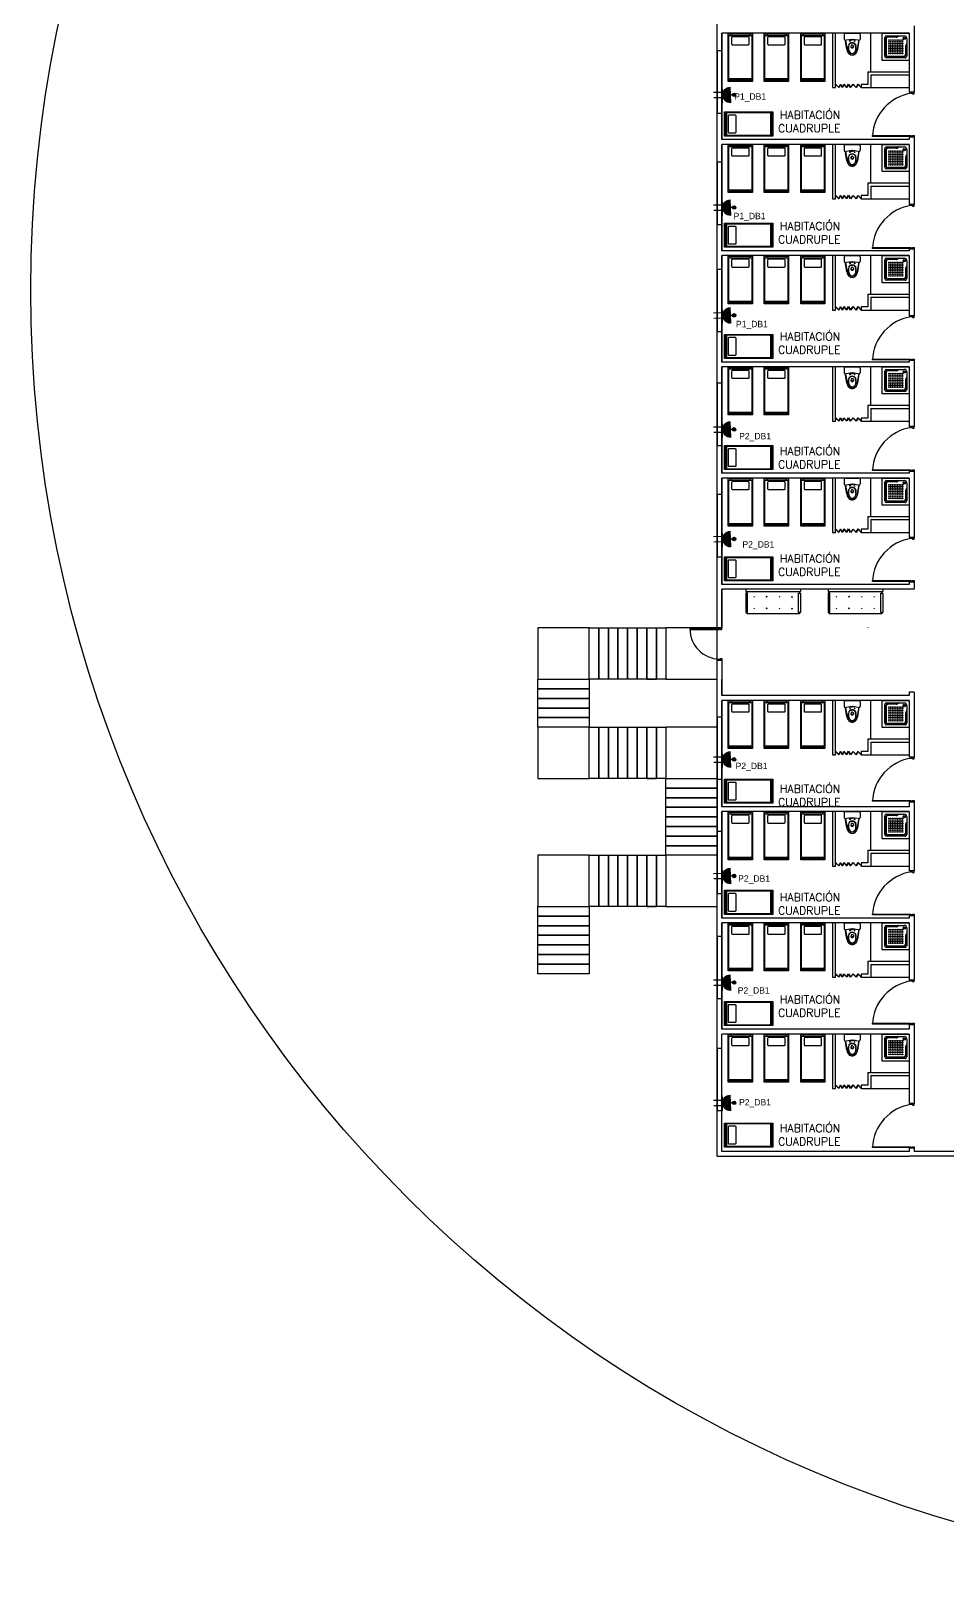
# Model space of a CAD drawing. Header units: metres. Extents: x -24 to 527, y -154 to 95.
# Drawn here: x 121.77 to 150.38, y -6.01 to 42.16 of the extents above; entities that cross this region are included whole.
import ezdxf

# ---------------------------------------------------------------- set-up
doc = ezdxf.new("R2010")
doc.units = ezdxf.units.M
doc.header["$MEASUREMENT"] = 0
for name, color, linetype in [('AN-TEXTO', 3, 'Continuous'), ('AR-ESCALERAS', 1, 'Continuous'), ('AR-MOBILIRIO', 1, 'Continuous'), ('AR-MUROS', 6, 'Continuous'), ('AR-PUERTAS', 2, 'Continuous'), ('AR-VENTANAS', 2, 'Continuous'), ('E-quip', 2, 'Continuous'), ('S.H.', 2, 'Continuous')]:
    doc.layers.add(name, color=color, linetype=linetype)
doc.layers.add('EQUIPO', color=1, linetype='Continuous', lineweight=0)
doc.styles.add('REGULAR-2.5', font='romans.shx', dxfattribs={"height": 2.5})

# ---------------------------------------------------------------- blocks, each defined once
blk = doc.blocks.new('31643339')
at = {"layer": 'AR-MOBILIRIO'}
for p, q in [((0.038, 0.5), (0.038, -0.5)), ((0.038, 0.4), (0.087, 0.4)), ((1.9, 0.4), (1.95, 0.4)), ((1.95, 0.5), (1.95, -0.5)), ((0.038, -0.4), (0.087, -0.4)), ((1.9, -0.4), (1.95, -0.4))]:
    blk.add_line(p, q, dxfattribs=at)
blk.add_lwpolyline([(0, -0.5), (0, 0.5), (2, 0.5), (2, -0.5)], close=True, dxfattribs=at)
for points in [[(1.87, 0.475, -0.414214), (1.9, 0.445), (1.9, -0.445, -0.414214), (1.87, -0.475), (0.117, -0.475, -0.414214), (0.087, -0.445), (0.087, 0.445, -0.414214), (0.117, 0.475)], [(0.15, -0.332, 0.414214), (0.18, -0.362), (0.447, -0.362, 0.414214), (0.477, -0.332), (0.477, 0.333, 0.414214), (0.447, 0.363), (0.18, 0.363, 0.414214), (0.15, 0.333)]]:
    blk.add_lwpolyline(points, format="xyb", close=True, dxfattribs=at)
blk = doc.blocks.new('AR-PUERTA 2')
at = {"layer": 'AR-PUERTAS', "linetype": 'Continuous'}
for points in [[(-1.354, -0.058), (-1.354, -0.008), (-1.329, -0.008), (-1.329, 0.042), (-1.379, 0.042), (-1.379, -0.058)], [(-0.029, -0.008), (-0.029, 0.042), (0.021, 0.042), (0.021, -0.058), (-0.004, -0.058), (-0.004, -0.008)], [(-0.004, -0.058), (-0.004, -1.258), (-0.029, -1.258), (-0.029, -0.058)]]:
    blk.add_lwpolyline(points, close=True, dxfattribs=at)
blk.add_arc((0.061, 0.169), 1.428, 188.1236, 267.3924, dxfattribs=at)
blk = doc.blocks.new('AR-PUERTA ACORDION')
at = {"layer": 'AR-PUERTAS'}
blk.add_lwpolyline([(-0.386, 0.049), (-0.288, -0.046), (-0.235, 0.057), (-0.185, -0.044), (-0.129, 0.054), (-0.046, -0.045), (0.01, 0.056), (0.073, -0.046), (0.158, 0.053), (0.252, -0.046), (0.317, 0.054), (0.41, -0.047), (0.41, -0.054), (0.318, 0.046), (0.253, -0.054), (0.158, 0.046), (0.072, -0.054), (0.01, 0.046), (-0.045, -0.054), (-0.128, 0.046), (-0.185, -0.054), (-0.235, 0.046), (-0.287, -0.054), (-0.39, 0.046)], close=True, dxfattribs=at)
blk = doc.blocks.new('A$C05366594')
at = {"layer": 'AR-MOBILIRIO', "linetype": 'Continuous'}
for p, q in [((0, 0), (0, 0.72)), ((0, 0.72), (0.72, 0.72)), ((0.068, 0.113), (0.068, 0.608)), ((0.09, 0.563), (0.09, 0.158)), ((0.113, 0.653), (0.585, 0.653)), ((0.367, 0.63), (0.158, 0.63)), ((0.428, 0.653), (0.397, 0.637)), ((0.653, 0.428), (0.637, 0.397)), ((0.653, 0.585), (0.653, 0.113)), ((0.72, 0.72), (0.72, 0)), ((0.72, 0), (0, 0)), ((0.608, 0.068), (0.113, 0.068)), ((0.563, 0.09), (0.158, 0.09)), ((0.63, 0.367), (0.63, 0.158))]:
    blk.add_line(p, q, dxfattribs=at)
at = {"layer": 'AR-MOBILIRIO', "color": 250}
for p, q in [((0.104, 0.563), (0.104, 0.158)), ((0.367, 0.617), (0.158, 0.617)), ((0.458, 0.653), (0.403, 0.625)), ((0.653, 0.458), (0.625, 0.403)), ((0.563, 0.104), (0.158, 0.104)), ((0.617, 0.367), (0.617, 0.158))]:
    blk.add_line(p, q, dxfattribs=at)
at = {"layer": 'AR-MOBILIRIO', "linetype": 'Continuous'}
for centre, major_axis, start_param, end_param in [((0.113, 0.608), (0.0318, 0.0318), 0.785398, 2.356194), ((0.158, 0.563), (0.0477, 0.0477), 0.785398, 2.356194), ((0.367, 0.698), (0.0477, 0.0477), 3.926991, 4.390638), ((0.585, 0.585), (0.0477, 0.0477), 5.497787, 7.068583), ((0.113, 0.113), (-0.0318, 0.0318), 0.785398, 2.356194), ((0.158, 0.158), (-0.0477, 0.0477), 0.785398, 2.356194), ((0.158, 0.158), (-0.0477, 0.0477), 0.785398, 2.356194), ((0.563, 0.158), (0.0477, 0.0477), 3.926991, 5.497787), ((0.608, 0.113), (-0.0318, 0.0318), 2.356194, 3.926991), ((0.698, 0.367), (-0.0477, 0.0477), 0.321751, 0.785398)]:
    blk.add_ellipse(centre, major_axis=major_axis, ratio=1, start_param=start_param, end_param=end_param, dxfattribs=at)
at = {"layer": 'AR-MOBILIRIO', "color": 250}
for centre, major_axis, start_param, end_param in [((0.158, 0.563), (-0.0382, 0.0382), -0.785398, 0.785398), ((0.18, 0.54), (-0.00636, 0.00636), -0.785398, 5.497787), ((0.18, 0.495), (-0.00636, 0.00636), -0.785398, 5.497787), ((0.18, 0.45), (-0.00636, 0.00636), -0.785398, 5.497787), ((0.18, 0.405), (-0.00636, 0.00636), -0.785398, 5.497787), ((0.225, 0.54), (0.00636, 0.00636), 0.785398, 7.068583), ((0.225, 0.495), (0.00636, 0.00636), 0.785398, 7.068583), ((0.225, 0.45), (0.00636, 0.00636), 0.785398, 7.068583), ((0.225, 0.405), (0.00636, 0.00636), 0.785398, 7.068583), ((0.27, 0.54), (0.00636, 0.00636), 0.785398, 7.068583), ((0.27, 0.495), (0.00636, 0.00636), 0.785398, 7.068583), ((0.27, 0.45), (0.00636, 0.00636), 0.785398, 7.068583), ((0.27, 0.405), (0.00636, 0.00636), 0.785398, 7.068583), ((0.315, 0.54), (-0.00636, 0.00636), -0.785398, 5.497787), ((0.315, 0.495), (-0.00636, 0.00636), -0.785398, 5.497787), ((0.315, 0.45), (-0.00636, 0.00636), -0.785398, 5.497787), ((0.315, 0.405), (-0.00636, 0.00636), -0.785398, 5.497787), ((0.36, 0.54), (-0.00636, 0.00636), -0.785398, 5.497787), ((0.36, 0.495), (-0.00636, 0.00636), -0.785398, 5.497787), ((0.36, 0.45), (-0.00636, 0.00636), -0.785398, 5.497787), ((0.36, 0.405), (-0.00636, 0.00636), -0.785398, 5.497787), ((0.367, 0.698), (0.0573, 0.0573), 3.926991, 4.390638), ((0.405, 0.54), (-0.00636, 0.00636), -0.785398, 5.497787), ((0.405, 0.495), (-0.00636, 0.00636), -0.785398, 5.497787), ((0.405, 0.45), (-0.00636, 0.00636), -0.785398, 5.497787), ((0.405, 0.405), (-0.00636, 0.00636), -0.785398, 5.497787), ((0.45, 0.54), (0.00636, 0.00636), 0.785398, 7.068583), ((0.45, 0.495), (0.00636, 0.00636), 0.785398, 7.068583), ((0.45, 0.45), (0.00636, 0.00636), 0.785398, 7.068583), ((0.45, 0.405), (0.00636, 0.00636), 0.785398, 7.068583), ((0.495, 0.54), (0.00636, 0.00636), 0.785398, 7.068583), ((0.495, 0.495), (0.00636, 0.00636), 0.785398, 7.068583), ((0.495, 0.45), (0.00636, 0.00636), 0.785398, 7.068583), ((0.495, 0.405), (0.00636, 0.00636), 0.785398, 7.068583), ((0.54, 0.54), (-0.00636, 0.00636), -0.785398, 5.497787), ((0.54, 0.495), (-0.00636, 0.00636), -0.785398, 5.497787), ((0.54, 0.45), (-0.00636, 0.00636), -0.785398, 5.497787), ((0.54, 0.405), (-0.00636, 0.00636), -0.785398, 5.497787), ((0.585, 0.585), (0.0223, 0.0223), 0.785398, 7.068583), ((0.585, 0.585), (-0.00955, 0.00955), -0.785398, 5.497787), ((0.576, 0.585), (0.00286, 0.00286), 0.785398, 7.068583), ((0.581, 0.592), (0.00286, 0.00286), 0.785398, 7.068583), ((0.581, 0.578), (0.00286, 0.00286), 0.785398, 7.068583), ((0.589, 0.592), (0.00286, 0.00286), 0.785398, 7.068583), ((0.589, 0.578), (0.00286, 0.00286), 0.785398, 7.068583), ((0.594, 0.585), (0.00286, 0.00286), 0.785398, 7.068583), ((0.158, 0.158), (-0.0382, 0.0382), 0.785398, 2.356194), ((0.158, 0.158), (0.0382, 0.0382), 2.356194, 3.926991), ((0.18, 0.36), (-0.00636, 0.00636), -0.785398, 5.497787), ((0.18, 0.315), (-0.00636, 0.00636), -0.785398, 5.497787), ((0.18, 0.27), (-0.00636, 0.00636), -0.785398, 5.497787), ((0.18, 0.225), (-0.00636, 0.00636), -0.785398, 5.497787), ((0.18, 0.18), (-0.00636, 0.00636), -0.785398, 5.497787), ((0.225, 0.36), (0.00636, 0.00636), 0.785398, 7.068583), ((0.225, 0.315), (0.00636, 0.00636), 0.785398, 7.068583), ((0.225, 0.27), (0.00636, 0.00636), 0.785398, 7.068583), ((0.225, 0.225), (0.00636, 0.00636), 0.785398, 7.068583), ((0.225, 0.18), (0.00636, 0.00636), 0.785398, 7.068583), ((0.27, 0.36), (0.00636, 0.00636), 0.785398, 7.068583), ((0.27, 0.315), (0.00636, 0.00636), 0.785398, 7.068583), ((0.27, 0.27), (0.00636, 0.00636), 0.785398, 7.068583), ((0.27, 0.225), (0.00636, 0.00636), 0.785398, 7.068583), ((0.27, 0.18), (0.00636, 0.00636), 0.785398, 7.068583), ((0.315, 0.36), (-0.00636, 0.00636), -0.785398, 5.497787), ((0.315, 0.315), (-0.00636, 0.00636), -0.785398, 5.497787), ((0.315, 0.27), (-0.00636, 0.00636), -0.785398, 5.497787), ((0.315, 0.225), (-0.00636, 0.00636), -0.785398, 5.497787), ((0.315, 0.18), (-0.00636, 0.00636), -0.785398, 5.497787), ((0.36, 0.36), (-0.00636, 0.00636), -0.785398, 5.497787), ((0.36, 0.315), (-0.00636, 0.00636), -0.785398, 5.497787), ((0.36, 0.27), (-0.00636, 0.00636), -0.785398, 5.497787), ((0.36, 0.225), (-0.00636, 0.00636), -0.785398, 5.497787), ((0.36, 0.18), (-0.00636, 0.00636), -0.785398, 5.497787), ((0.405, 0.36), (-0.00636, 0.00636), -0.785398, 5.497787), ((0.405, 0.315), (-0.00636, 0.00636), -0.785398, 5.497787), ((0.405, 0.27), (-0.00636, 0.00636), -0.785398, 5.497787), ((0.405, 0.225), (-0.00636, 0.00636), -0.785398, 5.497787), ((0.405, 0.18), (-0.00636, 0.00636), -0.785398, 5.497787), ((0.45, 0.36), (0.00636, 0.00636), 0.785398, 7.068583), ((0.45, 0.315), (0.00636, 0.00636), 0.785398, 7.068583), ((0.45, 0.27), (0.00636, 0.00636), 0.785398, 7.068583), ((0.45, 0.225), (0.00636, 0.00636), 0.785398, 7.068583), ((0.45, 0.18), (0.00636, 0.00636), 0.785398, 7.068583), ((0.495, 0.36), (0.00636, 0.00636), 0.785398, 7.068583), ((0.495, 0.315), (0.00636, 0.00636), 0.785398, 7.068583), ((0.495, 0.27), (0.00636, 0.00636), 0.785398, 7.068583), ((0.495, 0.225), (0.00636, 0.00636), 0.785398, 7.068583), ((0.495, 0.18), (0.00636, 0.00636), 0.785398, 7.068583), ((0.54, 0.36), (-0.00636, 0.00636), -0.785398, 5.497787), ((0.54, 0.315), (-0.00636, 0.00636), -0.785398, 5.497787), ((0.54, 0.27), (-0.00636, 0.00636), -0.785398, 5.497787), ((0.54, 0.225), (-0.00636, 0.00636), -0.785398, 5.497787), ((0.54, 0.18), (-0.00636, 0.00636), -0.785398, 5.497787), ((0.563, 0.158), (0.0382, 0.0382), 3.926991, 5.497787), ((0.698, 0.367), (-0.0573, 0.0573), 0.321751, 0.785398)]:
    blk.add_ellipse(centre, major_axis=major_axis, ratio=1, start_param=start_param, end_param=end_param, dxfattribs=at)
blk = doc.blocks.new('1p-toppiece')
at = {"layer": 'AR-MOBILIRIO'}
for p, q in [((-0.532, 0.174), (-0.265, 0.22)), ((-0.232, 0.219), (-0.531, 0.169)), ((-0.485, 0.003), (-0.485, 0.003)), ((-0.485, 0.003), (-0.485, 0.003)), ((-0.485, 0.003), (-0.485, 0.003)), ((-0.485, 0.003), (-0.485, 0.003)), ((-0.485, 0.003), (-0.485, 0.003)), ((-0.485, 0.003), (-0.485, 0.003)), ((-0.485, 0.003), (-0.485, 0.003)), ((-0.485, 0.003), (-0.485, 0.003)), ((-0.406, 0.039), (-0.443, 0.044)), ((-0.232, 0.22), (-0.232, 0.195)), ((-0.205, 0.008), (-0.232, 0.195)), ((-0.218, 0.098), (-0.218, 0.003)), ((-0.218, -0.093), (-0.218, 0.003)), ((-0.047, 0.26), (-0.192, 0.26)), ((-0.007, 0.22), (-0.007, -0.214)), ((-0.532, -0.169), (-0.265, -0.215)), ((-0.232, -0.214), (-0.531, -0.163)), ((-0.406, -0.034), (-0.443, -0.039)), ((-0.232, -0.189), (-0.205, -0.003)), ((-0.232, -0.189), (-0.232, -0.214)), ((-0.047, -0.254), (-0.192, -0.254))]:
    blk.add_line(p, q, dxfattribs=at)
blk.add_lwpolyline([(-0.467, -0.009, 0.139005), (-0.464, -0.009, 0.107089), (-0.461, -0.006, 0.080212), (-0.46, -0.002, 0.06796), (-0.459, 0.003, 0.06796), (-0.46, 0.007, 0.080212), (-0.461, 0.011, 0.107089), (-0.464, 0.014, 0.139005), (-0.467, 0.015, 0.139005), (-0.47, 0.014, 0.107089), (-0.473, 0.011, 0.080212), (-0.474, 0.007, 0.06796), (-0.475, 0.003, 0.06796), (-0.474, -0.002, 0.080212), (-0.473, -0.006, 0.107089), (-0.47, -0.009, 0.139005)], format="xyb", close=True, dxfattribs=at)
for centre in [(-0.26, 0.078), (-0.26, -0.072)]:
    blk.add_circle(centre, 0.008, dxfattribs=at)
for centre, radius, start, end in [((-0.545, -0.004), 0.165, 137.5273, 177.8064), ((-0.545, 0.009), 0.165, 182.1936, 222.4727), ((-0.545, -0.004), 0.159, 137.1746, 177.7477), ((-0.545, 0.009), 0.159, 182.2523, 222.8254), ((-0.518, -0.034), 0.206, 106.927, 136.493), ((-0.541, -0.003), 0.122, 134.1142, 177.24), ((-0.541, 0.008), 0.122, 182.76, 225.8858), ((-0.518, -0.034), 0.2, 106.5054, 136.1127), ((-0.541, -0.003), 0.115, 133.4423, 177.1285), ((-0.541, 0.008), 0.115, 182.8715, 226.5577), ((-0.519, -0.031), 0.157, 102.7254, 132.8308), ((-0.52, -0.03), 0.15, 101.8667, 132.1155), ((-0.482, -0.117), 0.296, 99.7929, 108.8085), ((-0.482, -0.12), 0.292, 99.5848, 108.4322), ((-0.482, -0.148), 0.279, 90.6669, 104.9929), ((-0.482, -0.156), 0.281, 90.6819, 104.1933), ((-0.474, -0.297), 0.428, 81.7587, 91.4179), ((-0.488, -0.362), 0.487, 81.705, 89.6761), ((-0.434, 0.003), 0.0456, 126.1832, 180), ((-0.434, 0.003), 0.0456, 180, 233.8168), ((-0.447, 0.019), 0.025, 82.2348, 126.1832), ((-0.434, -0.002), 0.123, 44.007, 82.2929), ((-0.431, -0.004), 0.132, 44.3018, 82.295), ((-0.408, 0.024), 0.015, 13.7696, 82.2348), ((-0.495, 0.003), 0.105, 0, 13.7696), ((-0.495, 0.003), 0.105, 346.2304, 0), ((-0.46, 0.006), 0.138, 358.6352, 34.0042), ((-0.46, -0.001), 0.138, 325.9958, 1.3648), ((-0.441, 0.008), 0.132, 357.4666, 37.446), ((-0.441, -0.003), 0.132, 322.554, 2.5334), ((-0.24, 0.073), 0.15, 87.0389, 99.7929), ((-0.192, 0.22), 0.04, 90, 180), ((-0.244, 0.003), 0.04, 351.6776, 8.3142), ((-0.047, 0.22), 0.04, 0, 90), ((-0.518, 0.039), 0.206, 223.507, 253.073), ((-0.518, 0.039), 0.2, 223.8873, 253.4946), ((-0.519, 0.036), 0.157, 227.1692, 257.2746), ((-0.52, 0.036), 0.15, 227.8845, 258.1333), ((-0.482, 0.122), 0.296, 251.1915, 260.2071), ((-0.482, 0.125), 0.292, 251.5678, 260.4152), ((-0.482, 0.153), 0.279, 255.0071, 269.3331), ((-0.482, 0.161), 0.281, 255.8067, 269.3181), ((-0.488, 0.368), 0.487, 270.3239, 278.295), ((-0.474, 0.302), 0.428, 268.5821, 278.2413), ((-0.447, -0.014), 0.025, 233.8168, 277.7652), ((-0.434, 0.007), 0.123, 277.7071, 315.993), ((-0.431, 0.009), 0.132, 277.705, 315.6982), ((-0.408, -0.019), 0.015, 277.7652, 346.2304), ((-0.24, -0.067), 0.15, 260.2071, 272.966), ((-0.192, -0.214), 0.04, 180, 270), ((-0.047, -0.214), 0.04, 270, 360)]:
    blk.add_arc(centre, radius, start, end, dxfattribs=at)
blk = doc.blocks.new('AR-ESCALERAS 1 PISO')
at = {"layer": 'AR-ESCALERAS'}
blk.add_lwpolyline([(-2.25, 0.8), (-3.85, 0.8), (-3.85, -0.8), (-2.25, -0.8), (-2.25, 0.8)], dxfattribs=at)
for points in [[(-2.25, 0.8), (-1.95, 0.8), (-1.95, -0.8), (-2.25, -0.8)], [(-1.95, 0.8), (-1.65, 0.8), (-1.65, -0.8), (-1.95, -0.8)], [(-1.65, 0.8), (-1.35, 0.8), (-1.35, -0.8), (-1.65, -0.8)], [(-1.35, 0.8), (-1.05, 0.8), (-1.05, -0.8), (-1.35, -0.8)], [(-1.05, 0.8), (-0.75, 0.8), (-0.75, -0.8), (-1.05, -0.8)], [(-0.75, 0.8), (-0.45, 0.8), (-0.45, -0.8), (-0.75, -0.8)], [(-0.45, 0.8), (-0.15, 0.8), (-0.15, -0.8), (-0.45, -0.8)], [(-0.15, 0.8), (0.15, 0.8), (0.15, -0.8), (-0.15, -0.8)], [(-2.25, -0.8), (-2.25, -1.1), (-3.85, -1.1), (-3.85, -0.8)], [(-0.15, -0.8), (-0.45, -0.8), (-0.45, -0.8), (-0.15, -0.8)], [(-2.25, -1.1), (-2.25, -1.4), (-3.85, -1.4), (-3.85, -1.1)], [(-2.25, -1.4), (-2.25, -1.7), (-3.85, -1.7), (-3.85, -1.4)], [(-2.25, -1.7), (-2.25, -2), (-3.85, -2), (-3.85, -1.7)], [(-2.25, -2), (-2.25, -2.3), (-3.85, -2.3), (-3.85, -2)]]:
    blk.add_lwpolyline(points, close=True, dxfattribs=at)
blk = doc.blocks.new('AR-ESCALERA DE EMERGENCIA')
at = {"layer": 'AR-ESCALERAS'}
for points in [[(3.2, 6.3), (4.797, 6.3), (4.797, 6.9), (4.797, 7.9), (3.2, 7.9)], [(0.8, 4.8), (-0.8, 4.8), (-0.8, 3.2), (0.8, 3.2), (0.8, 4.8)], [(4.8, 4.8), (3.2, 4.8), (3.2, 3.2), (4.8, 3.2), (4.8, 4.8)], [(0.8, 0.8), (-0.8, 0.8), (-0.8, -0.8), (0.8, -0.8), (0.8, 0.8)], [(4.8, 0.8), (3.2, 0.8), (3.2, -0.8), (4.8, -0.8), (4.8, 0.8)]]:
    blk.add_lwpolyline(points, dxfattribs=at)
for points in [[(0.8, 4.8), (1.1, 4.8), (1.1, 3.2), (0.8, 3.2)], [(1.1, 4.8), (1.4, 4.8), (1.4, 3.2), (1.1, 3.2)], [(1.4, 4.8), (1.7, 4.8), (1.7, 3.2), (1.4, 3.2)], [(1.7, 4.8), (2, 4.8), (2, 3.2), (1.7, 3.2)], [(2, 4.8), (2.3, 4.8), (2.3, 3.2), (2, 3.2)], [(2.3, 4.8), (2.6, 4.8), (2.6, 3.2), (2.3, 3.2)], [(2.6, 4.8), (2.9, 4.8), (2.9, 3.2), (2.6, 3.2)], [(2.9, 4.8), (3.2, 4.8), (3.2, 3.2), (2.9, 3.2)], [(2.9, 3.2), (2.6, 3.2), (2.6, 3.2), (2.9, 3.2)], [(4.8, 3.2), (4.8, 2.9), (3.2, 2.9), (3.2, 3.2)], [(4.8, 2.9), (4.8, 2.6), (3.2, 2.6), (3.2, 2.9)], [(4.8, 2.6), (4.8, 2.3), (3.2, 2.3), (3.2, 2.6)], [(4.8, 2.3), (4.8, 2), (3.2, 2), (3.2, 2.3)], [(4.8, 2), (4.8, 1.7), (3.2, 1.7), (3.2, 2)], [(4.8, 1.7), (4.8, 1.4), (3.2, 1.4), (3.2, 1.7)], [(4.8, 1.4), (4.8, 1.1), (3.2, 1.1), (3.2, 1.4)], [(4.8, 1.1), (4.8, 0.8), (3.2, 0.8), (3.2, 1.1)], [(0.8, 0.8), (1.1, 0.8), (1.1, -0.8), (0.8, -0.8)], [(1.1, 0.8), (1.4, 0.8), (1.4, -0.8), (1.1, -0.8)], [(1.4, 0.8), (1.7, 0.8), (1.7, -0.8), (1.4, -0.8)], [(1.7, 0.8), (2, 0.8), (2, -0.8), (1.7, -0.8)], [(2, 0.8), (2.3, 0.8), (2.3, -0.8), (2, -0.8)], [(2.3, 0.8), (2.6, 0.8), (2.6, -0.8), (2.3, -0.8)], [(2.6, 0.8), (2.9, 0.8), (2.9, -0.8), (2.6, -0.8)], [(2.9, 0.8), (3.2, 0.8), (3.2, -0.8), (2.9, -0.8)], [(0.8, -0.8), (0.8, -1.1), (-0.8, -1.1), (-0.8, -0.8)], [(2.9, -0.8), (2.6, -0.8), (2.6, -0.8), (2.9, -0.8)], [(0.8, -1.1), (0.8, -1.4), (-0.8, -1.4), (-0.8, -1.1)], [(0.8, -1.4), (0.8, -1.7), (-0.8, -1.7), (-0.8, -1.4)], [(0.8, -1.7), (0.8, -2), (-0.8, -2), (-0.8, -1.7)], [(0.8, -2), (0.8, -2.3), (-0.8, -2.3), (-0.8, -2)], [(0.8, -2.3), (0.8, -2.6), (-0.8, -2.6), (-0.8, -2.3)], [(0.8, -2.6), (0.8, -2.9), (-0.8, -2.9), (-0.8, -2.6)]]:
    blk.add_lwpolyline(points, close=True, dxfattribs=at)
at = {"layer": 'AR-MUROS'}
blk.add_blockref('AR-ESCALERAS 1 PISO', (3.05, 7.1), dxfattribs=at)
blk = doc.blocks.new('mueb')
at = {"layer": 'AR-MOBILIRIO'}
for p, q in [((354.197, 187.284), (354.197, 187.21)), ((355.897, 187.284), (354.197, 187.284)), ((354.197, 187.21), (355.897, 187.21)), ((354.251, 187.161), (354.197, 187.161)), ((354.197, 187.161), (354.197, 186.556)), ((354.224, 187.21), (354.224, 187.161)), ((354.251, 186.556), (354.251, 187.161)), ((354.468, 187.058), (354.444, 187.033)), ((354.468, 187.033), (354.444, 187.058)), ((354.859, 187.058), (354.834, 187.033)), ((354.859, 187.033), (354.834, 187.058)), ((355.232, 187.033), (355.257, 187.058)), ((355.232, 187.058), (355.257, 187.033)), ((355.623, 187.033), (355.647, 187.058)), ((355.623, 187.058), (355.647, 187.033)), ((355.842, 187.161), (355.897, 187.161)), ((355.842, 186.556), (355.842, 187.161)), ((355.87, 187.21), (355.87, 187.161)), ((355.897, 187.284), (355.897, 187.21)), ((355.897, 187.161), (355.897, 186.556)), ((354.197, 186.556), (354.251, 186.556)), ((354.197, 186.556), (354.251, 186.556)), ((354.224, 186.556), (354.224, 186.52)), ((354.224, 186.556), (354.224, 186.52)), ((355.87, 186.52), (354.224, 186.52)), ((354.468, 186.67), (354.444, 186.695)), ((354.468, 186.695), (354.444, 186.67)), ((354.859, 186.695), (354.834, 186.67)), ((354.859, 186.67), (354.834, 186.695)), ((355.232, 186.67), (355.257, 186.695)), ((355.232, 186.695), (355.257, 186.67)), ((355.623, 186.695), (355.647, 186.67)), ((355.623, 186.67), (355.647, 186.695)), ((355.897, 186.556), (355.842, 186.556)), ((355.87, 186.556), (355.87, 186.52))]:
    blk.add_line(p, q, dxfattribs=at)
blk = doc.blocks.new('AR-PUERTA 1')
at = {"layer": 'AR-PUERTAS', "linetype": 'Continuous'}
for points in [[(0.954, 0.033), (0.954, 0.958), (0.929, 0.958), (0.929, 0.033)], [(0.004, 0.058), (0.004, 0.008), (0.029, 0.008), (0.029, -0.042), (-0.021, -0.042), (-0.021, 0.058)], [(0.929, 0.008), (0.929, -0.042), (0.979, -0.042), (0.979, 0.058), (0.954, 0.058), (0.954, 0.008)]]:
    blk.add_lwpolyline(points, close=True, dxfattribs=at)
blk.add_arc((0.954, 0.008), 0.949, 89.9989, 178.4932, dxfattribs=at)
blk = doc.blocks.new('16A twin WP')
at = {"ltscale": 8}
h = blk.add_hatch(color=256, dxfattribs=at)
edge = h.paths.add_edge_path()
edge.add_ellipse((17.4, -1), major_axis=(0.2, 17.4), ratio=1, start_angle=273.7089, end_angle=447.4296, ccw=False)
edge.add_line((34.8, 0), (0, 0))
h = blk.add_hatch(color=256, dxfattribs=at)
edge = h.paths.add_edge_path()
edge.add_ellipse((17.4, -8.7), major_axis=(-2.81, 2.81), ratio=1, start_angle=0, end_angle=360)
for p, q in [((11.5, 16.9), (11.5, 36.5)), ((23.3, 16.9), (23.3, 36.5)), ((34.8, 0), (0, 0)), ((17.4, -4.7), (17.4, 0))]:
    blk.add_line(p, q, dxfattribs=at)
at = {"ltscale": 8, "const_width": 2}
blk.add_lwpolyline([(34.8, 16.9), (0, 16.9)], dxfattribs=at)
at = {"ltscale": 8, "extrusion": (0, 0, -1)}
blk.add_ellipse((17.4, -1), major_axis=(0.2, 17.4), ratio=1, start_param=-1.525934, end_param=1.506063, dxfattribs=at)
at = {"ltscale": 8}
blk.add_ellipse((17.4, -8.7), major_axis=(-2.81, 2.81), ratio=1, start_param=3.926991, end_param=10.210176, dxfattribs=at)

msp = doc.modelspace()

# ---------------------------------------------------------------- linework, layer by layer
at = {"layer": 'AR-MUROS'}
for p, q in [((149.199, 42.088), (143.349, 42.088)), ((149.199, 42.088), (149.199, 40.243)), ((149.349, 42.32), (149.349, 42.088)), ((149.349, 42.088), (149.349, 40.243)), ((147.899, 40.489), (147.699, 40.489)), ((147.699, 40.489), (147.699, 40.389)), ((147.899, 40.888), (149.199, 40.888)), ((147.999, 40.788), (149.199, 40.788)), ((147.699, 40.389), (147.999, 40.389)), ((147.999, 40.389), (149.199, 40.389)), ((149.199, 38.765), (143.349, 38.765)), ((149.199, 38.615), (143.349, 38.615)), ((149.199, 38.843), (149.199, 38.765)), ((149.199, 38.615), (149.199, 36.742)), ((149.349, 38.843), (149.349, 38.615)), ((149.349, 38.615), (149.349, 36.742)), ((147.899, 37.415), (149.199, 37.415)), ((147.999, 37.315), (149.199, 37.315)), ((147.899, 37.016), (147.699, 37.016)), ((147.699, 37.016), (147.699, 36.916)), ((147.699, 36.916), (147.999, 36.916)), ((147.999, 36.916), (149.199, 36.916)), ((149.199, 35.292), (143.349, 35.292)), ((149.199, 35.342), (149.199, 35.292)), ((149.349, 35.342), (149.349, 35.142)), ((149.199, 35.142), (143.349, 35.142)), ((149.199, 35.142), (149.199, 33.262)), ((149.349, 35.142), (149.349, 33.262)), ((147.899, 33.942), (149.199, 33.942)), ((147.999, 33.842), (149.199, 33.842)), ((147.899, 33.543), (147.699, 33.543)), ((147.699, 33.543), (147.699, 33.443)), ((147.699, 33.443), (147.999, 33.443)), ((147.999, 33.443), (149.199, 33.443)), ((149.199, 31.818), (143.349, 31.818)), ((149.199, 31.862), (149.199, 31.818)), ((149.349, 31.862), (149.349, 31.668)), ((149.199, 31.668), (143.349, 31.668)), ((149.199, 31.668), (149.199, 29.803)), ((149.349, 31.668), (149.349, 29.803)), ((147.899, 30.468), (149.199, 30.468)), ((147.999, 30.368), (149.199, 30.368)), ((147.899, 30.069), (147.699, 30.069)), ((147.699, 30.069), (147.699, 29.969)), ((147.699, 29.969), (147.999, 29.969)), ((147.999, 29.969), (149.199, 29.969)), ((149.199, 28.345), (143.349, 28.345)), ((149.199, 28.195), (143.349, 28.195)), ((149.199, 28.403), (149.199, 28.345)), ((149.199, 28.195), (149.199, 26.341)), ((149.349, 28.403), (149.349, 28.195)), ((149.349, 28.195), (149.349, 26.341)), ((147.899, 26.995), (149.199, 26.995)), ((147.899, 26.596), (147.699, 26.596)), ((147.699, 26.596), (147.699, 26.496)), ((147.999, 26.895), (149.199, 26.895)), ((147.699, 26.496), (147.999, 26.496)), ((147.999, 26.496), (149.199, 26.496)), ((149.199, 24.872), (143.349, 24.872)), ((149.349, 24.722), (143.349, 24.722)), ((149.199, 24.941), (149.199, 24.872)), ((149.349, 24.941), (149.349, 24.722)), ((149.199, 21.399), (143.349, 21.399)), ((149.199, 21.249), (143.349, 21.249)), ((149.199, 21.504), (149.199, 21.399)), ((149.199, 21.249), (149.199, 19.475)), ((149.349, 21.504), (149.349, 21.249)), ((149.349, 21.249), (149.349, 19.475)), ((147.899, 20.049), (149.199, 20.049)), ((147.999, 19.949), (149.199, 19.949)), ((147.899, 19.65), (147.699, 19.65)), ((147.699, 19.65), (147.699, 19.55)), ((147.699, 19.55), (147.999, 19.55)), ((147.999, 19.55), (149.199, 19.55)), ((149.199, 17.925), (143.349, 17.925)), ((149.199, 18.075), (149.199, 17.925)), ((149.349, 18.075), (149.349, 17.775)), ((149.199, 17.775), (143.349, 17.775)), ((149.199, 17.775), (149.199, 15.922)), ((149.349, 17.775), (149.349, 15.922)), ((147.899, 16.575), (149.199, 16.575)), ((147.999, 16.475), (149.199, 16.475)), ((147.899, 16.176), (147.699, 16.176)), ((147.699, 16.176), (147.699, 16.076)), ((147.699, 16.076), (147.999, 16.076)), ((147.999, 16.076), (149.199, 16.076)), ((149.199, 14.522), (149.199, 14.452)), ((149.349, 14.522), (149.349, 14.302)), ((149.199, 14.452), (143.349, 14.452)), ((149.199, 14.302), (143.349, 14.302)), ((149.199, 14.302), (149.199, 12.515)), ((149.349, 14.302), (149.349, 12.515)), ((147.899, 13.102), (149.199, 13.102)), ((147.899, 12.703), (147.699, 12.703)), ((147.699, 12.703), (147.699, 12.603)), ((147.699, 12.603), (147.999, 12.603)), ((147.999, 13.002), (149.199, 13.002)), ((147.999, 12.603), (149.199, 12.603)), ((149.199, 11.115), (149.199, 10.979)), ((149.349, 11.115), (149.349, 10.829)), ((149.199, 10.979), (143.349, 10.979)), ((149.199, 10.829), (143.349, 10.829)), ((149.199, 10.829), (149.199, 8.659)), ((149.349, 10.829), (149.349, 8.659)), ((147.899, 9.23), (147.699, 9.23)), ((147.699, 9.23), (147.699, 9.13)), ((147.899, 9.629), (149.199, 9.629)), ((147.999, 9.529), (149.199, 9.529)), ((147.699, 9.13), (147.999, 9.13)), ((147.999, 9.13), (149.199, 9.13)), ((149.199, 7.259), (149.199, 7.161)), ((149.349, 7.259), (149.349, 7.161)), ((143.199, 7.011), (149.199, 7.011))]:
    msp.add_line(p, q, dxfattribs=at)
for points in [[(143.349, 23.511), (143.349, 24.722), (143.349, 23.511), (143.199, 23.511), (143.199, 52.948)], [(143.349, 38.765), (143.349, 42.088)], [(143.349, 42.088), (143.349, 38.765)], [(146.799, 42.088), (146.799, 40.389), (146.899, 40.389), (146.899, 42.088)], [(147.999, 40.888), (147.999, 42.088)], [(147.899, 40.888), (147.899, 40.489)], [(147.999, 40.788), (147.999, 40.389)], [(149.349, 40.243), (149.199, 40.243)], [(143.349, 35.292), (143.349, 38.615)], [(143.349, 38.615), (143.349, 35.292)], [(146.799, 38.615), (146.799, 36.916), (146.899, 36.916), (146.899, 38.615)], [(147.999, 37.415), (147.999, 38.615)], [(149.349, 38.843), (149.199, 38.843)], [(147.899, 37.415), (147.899, 37.016)], [(147.999, 37.315), (147.999, 36.916)], [(149.349, 36.742), (149.199, 36.742)], [(149.349, 35.342), (149.199, 35.342)], [(143.349, 31.818), (143.349, 35.142)], [(143.349, 35.142), (143.349, 31.818)], [(146.799, 35.142), (146.799, 33.443), (146.899, 33.443), (146.899, 35.142)], [(147.999, 33.942), (147.999, 35.142)], [(147.899, 33.942), (147.899, 33.543)], [(147.999, 33.842), (147.999, 33.443)], [(149.349, 33.262), (149.199, 33.262)], [(149.349, 31.862), (149.199, 31.862)], [(143.349, 28.345), (143.349, 31.668)], [(143.349, 31.668), (143.349, 28.345)], [(146.799, 31.668), (146.799, 29.969), (146.899, 29.969), (146.899, 31.668)], [(147.999, 30.468), (147.999, 31.668)], [(147.899, 30.468), (147.899, 30.069)], [(147.999, 30.368), (147.999, 29.969)], [(149.349, 29.803), (149.199, 29.803)], [(143.349, 24.872), (143.349, 28.195)], [(143.349, 28.195), (143.349, 24.872)], [(146.799, 28.195), (146.799, 26.496), (146.899, 26.496), (146.899, 28.195)], [(147.999, 26.995), (147.999, 28.195)], [(149.349, 28.403), (149.199, 28.403)], [(147.899, 26.995), (147.899, 26.596)], [(147.999, 26.895), (147.999, 26.496)], [(149.349, 26.341), (149.199, 26.341)], [(149.349, 24.941), (149.199, 24.941)], [(237.138, 23.827), (237.138, 7.011), (149.199, 7.011)], [(147.899, 23.522), (147.899, 23.511)], [(143.199, 7.011), (143.199, 22.511), (143.349, 22.511), (143.349, 21.399), (143.349, 21.911)], [(143.349, 17.925), (143.349, 21.249)], [(143.349, 21.249), (143.349, 17.925)], [(146.799, 21.249), (146.799, 19.55), (146.899, 19.55), (146.899, 21.249)], [(147.999, 20.049), (147.999, 21.249)], [(149.349, 21.504), (149.199, 21.504)], [(147.899, 20.049), (147.899, 19.65)], [(147.999, 19.949), (147.999, 19.55)], [(149.349, 19.475), (149.199, 19.475)], [(149.349, 18.075), (149.199, 18.075)], [(143.349, 14.452), (143.349, 17.775)], [(143.349, 17.775), (143.349, 14.452)], [(146.799, 17.775), (146.799, 16.076), (146.899, 16.076), (146.899, 17.775)], [(147.999, 16.575), (147.999, 17.775)], [(147.899, 16.575), (147.899, 16.176)], [(147.999, 16.475), (147.999, 16.076)], [(149.349, 15.922), (149.199, 15.922)], [(149.349, 14.522), (149.199, 14.522)], [(143.349, 10.979), (143.349, 14.302)], [(143.349, 14.302), (143.349, 10.979)], [(146.799, 14.302), (146.799, 12.603), (146.899, 12.603), (146.899, 14.302)], [(147.999, 13.102), (147.999, 14.302)], [(147.899, 13.102), (147.899, 12.703)], [(147.999, 13.002), (147.999, 12.603)], [(149.349, 12.515), (149.199, 12.515)], [(149.349, 11.115), (149.199, 11.115)], [(149.199, 7.161), (143.349, 7.161), (143.349, 10.829)], [(146.799, 10.829), (146.799, 9.13), (146.899, 9.13), (146.899, 10.829)], [(147.999, 9.629), (147.999, 10.829)], [(147.899, 9.629), (147.899, 9.23)], [(147.999, 9.529), (147.999, 9.13)], [(149.349, 8.659), (149.199, 8.659)], [(149.349, 7.259), (149.199, 7.259)], [(213.071, 7.161), (149.349, 7.161)]]:
    msp.add_lwpolyline(points, dxfattribs=at)
at = {"layer": 'AR-PUERTAS'}
msp.add_circle((161.853, 34.069), 40.081, dxfattribs=at)
at = {"layer": 'AR-VENTANAS'}
for points in [[(143.349, 41.535), (143.199, 41.535), (143.199, 39.592), (143.349, 39.592)], [(143.349, 38.058), (143.199, 38.058), (143.199, 36.115), (143.349, 36.115)], [(143.349, 34.712), (143.199, 34.712), (143.199, 32.769), (143.349, 32.769)], [(143.349, 31.154), (143.199, 31.154), (143.199, 29.212), (143.349, 29.212)], [(143.349, 27.677), (143.199, 27.677), (143.199, 25.734), (143.349, 25.734)], [(143.349, 20.729), (143.199, 20.729), (143.199, 18.786), (143.349, 18.786)], [(143.349, 17.158), (143.199, 17.158), (143.199, 15.215), (143.349, 15.215)], [(143.349, 13.876), (143.199, 13.876), (143.199, 11.933), (143.349, 11.933)], [(143.349, 10.379), (143.199, 10.379), (143.199, 8.436), (143.349, 8.436)]]:
    msp.add_lwpolyline(points, close=True, dxfattribs=at)

# ---------------------------------------------------------------- block references
for p in [(-210.1, -162.562), (-207.53, -162.562)]:
    msp.add_blockref('mueb', p)
at = {"layer": 'AR-MOBILIRIO', "xscale": 1.176120000000083, "yscale": 1.176120000000083, "zscale": 1.176120000000083}
for p in [(148.352, 41.241), (148.352, 37.768), (148.352, 34.295), (148.352, 30.822), (148.352, 27.348), (148.352, 20.402), (148.352, 16.929), (148.352, 13.455), (148.352, 9.982)]:
    msp.add_blockref('A$C05366594', p, dxfattribs=at)
at = {"layer": 'AR-MUROS'}
for name, p, rotation in [('AR-PUERTA 2', (149.307, 38.864), 270), ('AR-PUERTA 2', (149.307, 35.363), 270), ('AR-PUERTA 2', (149.307, 31.883), 270), ('AR-PUERTA 2', (149.307, 28.424), 270), ('AR-PUERTA 2', (149.307, 24.961), 270), ('AR-PUERTA 1', (143.307, 22.532), 90.00000000000001), ('AR-PUERTA 2', (149.307, 18.096), 270), ('AR-PUERTA 2', (149.307, 14.543), 270), ('AR-PUERTA 2', (149.307, 11.136), 270), ('AR-PUERTA 2', (149.307, 7.28), 270)]:
    msp.add_blockref(name, p, dxfattribs=dict(at, rotation=rotation))
msp.add_blockref('AR-ESCALERA DE EMERGENCIA', (138.402, 15.611), dxfattribs=at)
at = {"layer": 'AR-VENTANAS'}
for p in [(147.288, 40.443), (147.288, 36.97), (147.288, 33.497), (147.288, 30.024), (147.288, 26.55), (147.288, 19.604), (147.288, 16.131), (147.288, 12.657), (147.288, 9.184)]:
    msp.add_blockref('AR-PUERTA ACORDION', p, dxfattribs=at)
at = {"layer": 'E-quip', "xscale": 0.01411558007976453, "yscale": 0.01411558007976453, "zscale": 0.01411558007976453, "rotation": 91.29606791906109}
for p in [(143.611, 39.915), (143.611, 36.396), (143.611, 33.029), (143.611, 29.464), (143.611, 26.042), (143.611, 19.157), (143.611, 15.52), (143.611, 12.189), (143.611, 8.43)]:
    msp.add_blockref('16A twin WP', p, dxfattribs=at)
at = {"layer": 'EQUIPO', "xscale": 0.7516572760392114, "yscale": 0.7516572760392114, "zscale": 0.7516572760392114, "rotation": 270}
for p in [(143.923, 42.088), (145.048, 42.088), (146.187, 42.088), (143.923, 38.615), (145.048, 38.615), (146.187, 38.615), (143.923, 35.142), (145.048, 35.142), (146.187, 35.142), (143.923, 31.668), (145.048, 31.668), (143.923, 28.195), (145.048, 28.195), (146.187, 28.195), (143.923, 21.249), (145.048, 21.249), (146.187, 21.249), (143.923, 17.775), (145.048, 17.775), (146.187, 17.775), (143.923, 14.302), (145.048, 14.302), (146.187, 14.302), (143.923, 10.829), (145.048, 10.829), (146.187, 10.829)]:
    msp.add_blockref('31643339', p, dxfattribs=at)
at = {"layer": 'EQUIPO', "xscale": 0.7516572760392114, "yscale": 0.7516572760392114, "zscale": 0.7516572760392114}
for p in [(143.432, 39.253), (143.432, 35.78), (143.432, 32.307), (143.432, 28.834), (143.432, 25.36), (143.432, 18.414), (143.432, 14.941), (143.432, 11.467), (143.432, 7.673)]:
    msp.add_blockref('31643339', p, dxfattribs=at)
at = {"layer": 'S.H.', "xscale": 0.9681450398693042, "yscale": 0.9681450398693042, "zscale": 0.9681450398693042, "rotation": 90}
for p in [(147.419, 42.094), (147.419, 38.621), (147.419, 35.148), (147.419, 31.675), (147.419, 28.201), (147.419, 21.255), (147.419, 17.782), (147.419, 14.308), (147.419, 10.835)]:
    msp.add_blockref('1p-toppiece', p, dxfattribs=at)

# ---------------------------------------------------------------- texts
at = {"layer": 'AN-TEXTO', "char_height": 0.25, "attachment_point": 1, "style": 'REGULAR-2.5'}
for insert in [(145.197, 39.661), (145.197, 36.191), (145.197, 32.742), (145.197, 29.162), (145.197, 25.804), (145.197, 18.612), (145.197, 15.225), (145.197, 12.032), (145.197, 8.012)]:
    msp.add_mtext_dynamic_manual_height_columns('\\pi-0.03715;HABITACIÓN\\P\\pi-0.09667;CUADRUPLE', width=1.9138, gutter_width=1.25, heights=[1.229], dxfattribs=dict(at, insert=insert))
at = {"layer": 'AR-PUERTAS', "char_height": 0.2, "attachment_point": 1}
for s, insert in [('P1_DB1', (143.732, 40.213)), ('P1_DB1', (143.714, 36.48)), ('P1_DB1', (143.787, 33.106)), ('P2_DB1', (143.886, 29.603)), ('P2_DB1', (143.989, 26.223)), ('P2_DB1', (143.776, 19.302)), ('P2_DB1', (143.856, 15.785)), ('P2_DB1', (143.843, 12.291)), ('P2_DB1', (143.884, 8.796))]:
    msp.add_mtext_dynamic_manual_height_columns(s, width=1.94417, gutter_width=1, heights=[0], dxfattribs=dict(at, insert=insert))

doc.saveas('drawing.dxf')
